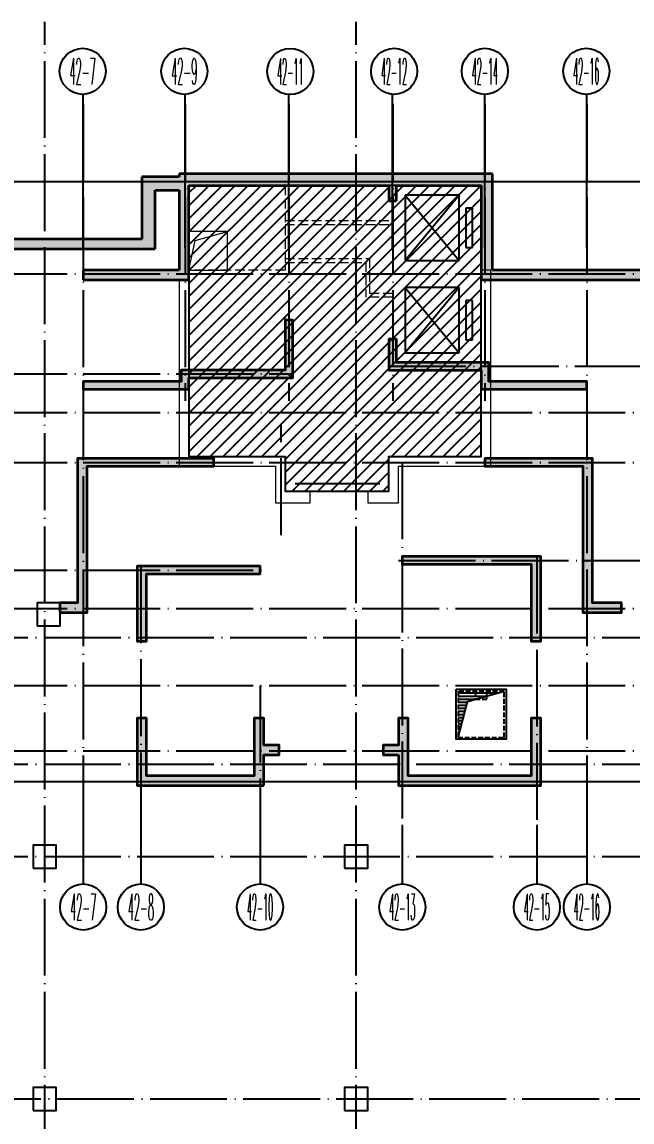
# Model space of a CAD drawing. Extents: x 115549 to 768939, y -502199 to 402497.
# Drawn here: x 411591 to 427458, y -336622 to -308022 of the extents above; entities that cross this region are included whole.
import ezdxf
from ezdxf.enums import TextEntityAlignment as Align

# ---------------------------------------------------------------- set-up
doc = ezdxf.new("R2010")
doc.units = 0
doc.header["$LTSCALE"] = 1000
doc.header["$MEASUREMENT"] = 0
for name, pattern in [('__DASH', [0.35, 0.25, -0.1]), ('DASH', [0.35, 0.25, -0.1]), ('DOTE', [2.4200000000000004, 2, -0.2, 0.02, -0.2])]:
    doc.linetypes.add(name, pattern=pattern)
for name, color, linetype, lineweight in [('_0', 7, 'Continuous', 9), ('renWALL', 8, 'Continuous', 9), ('主楼剪力墙', 212, 'Continuous', 5), ('砼墙', 3, 'Continuous', 35)]:
    doc.layers.add(name, color=color, linetype=linetype, lineweight=lineweight)
for name, color, linetype in [('AXIS', 3, 'Continuous'), ('AXIS_TEXT', 7, 'Continuous'), ('COLUMN', 9, 'Continuous'), ('DOTE', 16, 'DOTE'), ('EVTR', 2, 'Continuous'), ('给水', 32, 'Continuous')]:
    doc.layers.add(name, color=color, linetype=linetype)
doc.styles.add('_TCH_AXIS', font='COMPLEX', dxfattribs={"bigfont": 'GBCBIG'})
doc.styles.add('COMPLEX', font='COMPLEX')

# ---------------------------------------------------------------- blocks, each defined once
blk = doc.blocks.new('qiangzh3333')
at = {"layer": 'COLUMN', "color": 8}
for points in [[(503216601.054472, 3697180796.116467), (503217201.054472, 3697180796.116467), (503217201.054472, 3697181396.116467), (503216601.054472, 3697181396.116467)], [(503216501.038847, 3697174496.178967), (503217101.038847, 3697174496.178967), (503217101.038847, 3697175096.178967), (503216501.038847, 3697175096.178967)], [(503224601.038847, 3697174496.178967), (503225201.038847, 3697174496.178967), (503225201.038847, 3697175096.178967), (503224601.038847, 3697175096.178967)], [(503216501.038847, 3697168196.178967), (503217101.038847, 3697168196.178967), (503217101.038847, 3697168796.178967), (503216501.038847, 3697168796.178967)], [(503224601.038847, 3697168196.178967), (503225201.038847, 3697168196.178967), (503225201.038847, 3697168796.178967), (503224601.038847, 3697168796.178967)]]:
    blk.add_lwpolyline(points, close=True, dxfattribs=at)
at = {"layer": 'renWALL', "color": 8}
blk.add_lwpolyline([(503228150.9906279, 3697190046.12002), (503228150.9906279, 3697190046.12002), (503228150.9906279, 3697190046.12002), (503228150.9906279, 3697190046.12002), (503228150.9906279, 3697190046.12002), (503228150.9906279, 3697190046.12002), (503228150.9906282, 3697186646.120022), (503228150.9905971, 3697185196.117686), (503225750.9905192, 3697185196.118511), (503225750.9905191, 3697184296.118503), (503225200.9906276, 3697184296.118659), (503225200.9905419, 3697183996.118659), (503226000.9905191, 3697183996.118431), (503226000.9905192, 3697184946.118425), (503228400.9905918, 3697184946.1176), (503228400.9906282, 3697186646.120017), (503228400.9906279, 3697190046.12002), (503228150.9906279, 3697190046.12002)], dxfattribs=at)
blk.add_lwpolyline([(503222800.9906276, 3697184946.119525), (503222800.9906276, 3697183996.119345), (503223700.9905419, 3697183996.119088), (503223700.9906276, 3697184296.119088), (503223050.9906276, 3697184296.119274), (503223050.9906276, 3697185196.11944), (503220550.9906276, 3697185196.120299), (503220550.9906278, 3697189796.116467), (503220300.9906278, 3697189796.116467), (503220300.9906276, 3697184946.120385)], close=True, dxfattribs=at)
blk = doc.blocks.new('zhuloujlqtiangchong')
at = {"layer": '主楼剪力墙'}
h = blk.add_hatch(color=253, dxfattribs=at)
h.dxf.hatch_style = 1
h.paths.add_polyline_path([(830722.2364265919, 662450.9228439331), (830472.2364265919, 662450.9228439331), (830472.2364265919, 661800.9228439331), (831872.2364265919, 661800.9228439331), (832222.2364265919, 661800.9228439331), (832222.2364265919, 662050.9228439331), (831872.2364265919, 662050.9228439331), (830722.2364265919, 662050.9228439331)], flags=17)
h.paths.add_polyline_path([(835472.2364265919, 656750.9228439331), (835472.2364265919, 657000.9228439331), (835072.2364265919, 657000.9228439331), (835072.2364265919, 658500.9228439331), (834872.2364265919, 658500.9228439331), (834872.2364265919, 656750.9228439331)], flags=17)
h.paths.add_polyline_path([(840522.2364265919, 656850.9228439331), (840522.2364265919, 657350.9228439331), (840522.2364265919, 657750.9228439331), (843472.2364265919, 657750.9228439331), (843472.2364265919, 657950.9228439331), (840272.2364265919, 657950.9228439331), (840272.2364265919, 657350.9228439331), (840272.2364265919, 656850.9228439331), (840272.2364265919, 656000.9228439331), (840522.2364265919, 656000.9228439331)], flags=17)
h.paths.add_polyline_path([(843572.2364265919, 652250.9228439331), (843572.2364265919, 653050.9228439331), (843972.2364265919, 653050.9228439331), (843972.2364265919, 653300.9228439331), (843572.2364265919, 653300.9228439331), (843572.2364265919, 654000.9228439331), (843322.2364265919, 654000.9228439331), (843322.2364265919, 653150.9228439331), (843322.2364265919, 652500.9228439331), (842972.2364265919, 652500.9228439331), (840872.2364265919, 652500.9228439331), (840522.2364265919, 652500.9228439331), (840522.2364265919, 654000.9228439331), (840272.2364265919, 654000.9228439331), (840272.2364265919, 652250.9228439331), (840872.2364265919, 652250.9228439331), (842972.2364265919, 652250.9228439331)])
h.paths.add_polyline_path([(852122.2364265919, 660150.9228439331), (852122.2364265919, 660750.9228439331), (849322.2364265919, 660750.9228439331), (849322.2364265919, 660550.9228439331), (851872.2364265919, 660550.9228439331), (851872.2364265919, 660150.9228439331), (851872.2364265919, 658500.9228439331), (851872.2364265919, 658100.9228439331), (851872.2364265919, 656750.9228439331), (852872.2364265919, 656750.9228439331), (852872.2364265919, 657000.9228439331), (852122.2364265919, 657000.9228439331), (852122.2364265919, 658100.9228439331), (852122.2364265919, 658500.9228439331)], flags=17)
h.paths.add_polyline_path([(847072.2364265919, 653050.9228439331), (847072.2364265919, 652250.9228439331), (847672.2364265919, 652250.9228439331), (850172.2364265919, 652250.9228439331), (850772.2364265919, 652250.9228439331), (850772.2364265919, 654000.9228439331), (850522.2364265919, 654000.9228439331), (850522.2364265919, 652500.9228439331), (850172.2364265919, 652500.9228439331), (847672.2364265919, 652500.9228439331), (847322.2364265919, 652500.9228439331), (847322.2364265919, 653150.9228439331), (847322.2364265919, 654000.9228439331), (847072.2364265919, 654000.9228439331), (847072.2364265919, 653300.9228439331), (846672.2364265919, 653300.9228439331), (846672.2364265919, 653050.9228439331)])
h.paths.add_polyline_path([(850772.2364265919, 657600.9228439331), (850772.2364265919, 658200.9228439331), (849072.2364265919, 658200.9228439331), (847172.2364265919, 658200.9228439331), (847172.2364265919, 658000.9228439331), (849072.2364265919, 658000.9228439331), (850522.2364265919, 658000.9228439331), (850522.2364265919, 657600.9228439331), (850522.2364265919, 656850.9228439331), (850522.2364265919, 656000.9228439331), (850772.2364265919, 656000.9228439331), (850772.2364265919, 656850.9228439331)], flags=17)
h.paths.add_polyline_path([(851972.2364265919, 662550.9228439331), (851972.2364265919, 662750.9228439331), (849422.2364265919, 662750.9228439331), (849422.2364265919, 663250.9228439331), (847022.2364265919, 663250.9228439331), (847022.2364265919, 663850.9228439331), (846822.2364265919, 663850.9228439331), (846822.2364265919, 663050.9228439331), (849222.2364265919, 663050.9228439331), (849222.2364265919, 662550.9228439331)], flags=17)
h.paths.add_polyline_path([(841622.2364265919, 662850.9228439331), (844322.2364265919, 662850.9228439331), (844322.2364265919, 664350.9228439331), (844122.2364265919, 664350.9228439331), (844122.2364265919, 663050.9228439331), (841422.2364265919, 663050.9228439331), (841422.2364265919, 662750.9228439331), (838872.2364265919, 662750.9228439331), (838872.2364265919, 662550.9228439331), (841622.2364265919, 662550.9228439331)], flags=17)
h.paths.add_polyline_path([(855972.2364265919, 656750.9228439331), (855972.2364265919, 658500.9228439331), (855772.2364265919, 658500.9228439331), (855772.2364265919, 657000.9228439331), (855372.2364265919, 657000.9228439331), (855372.2364265919, 656750.9228439331)], flags=17)
h.paths.add_polyline_path([(858972.2364265919, 661800.9228439331), (860372.2364265919, 661800.9228439331), (860372.2364265919, 662450.9228439331), (860122.2364265919, 662450.9228439331), (860122.2364265919, 662050.9228439331), (858972.2364265919, 662050.9228439331), (858622.2364265919, 662050.9228439331), (858622.2364265919, 661800.9228439331)], flags=17)
h.paths.add_polyline_path([(838272.2364265919, 656750.9228439331), (838272.2364265919, 657000.9228439331), (838722.2364265919, 657000.9228439331), (838722.2364265919, 657850.9228439331), (838722.2364265919, 658500.9228439331), (838722.2364265919, 660150.9228439331), (838722.2364265919, 660750.9228439331), (841522.2364265919, 660750.9228439331), (842272.2364265919, 660750.9228439331), (842272.2364265919, 660550.9228439331), (841522.2364265919, 660550.9228439331), (838972.2364265919, 660550.9228439331), (838972.2364265919, 660150.9228439331), (838972.2364265919, 658500.9228439331), (838972.2364265919, 657850.9228439331), (838972.2364265919, 656750.9228439331)], flags=17)
h.paths.add_polyline_path([(829472.2208015919, 655550.9228439331), (829472.2208015919, 655800.9228439331), (828772.2364265919, 655800.9228439331), (828422.2364265919, 655800.9228439331), (828422.2364265919, 655900.5947189331), (828422.2364265919, 657700.9228439331), (828422.2364265919, 659550.9228439331), (828422.2364265919, 659900.9228439331), (828422.2364265919, 661800.9228439331), (828772.2364265919, 661800.9228439331), (829822.2364265919, 661800.9228439331), (829822.2364265919, 665300.9228439331), (830472.2364265919, 665300.9228439331), (830472.2364265919, 663500.9228439331), (830722.2364265919, 663500.9228439331), (830722.2364265919, 665400.9228439331), (831472.2364265919, 665400.9228439331), (833872.2364265919, 665400.9228439331), (835672.2364265919, 665400.9228439331), (835672.2364265919, 662050.9228439331), (835272.2364265919, 662050.9228439331), (835272.2364265919, 661800.9228439331), (835922.2364265919, 661800.9228439331), (835922.2364265919, 665400.9228439331), (836272.2364265919, 665400.9228439331), (836272.2364265919, 665650.9228439331), (835922.2364265919, 665650.9228439331), (835922.2364265919, 666200.9228439331), (838872.2364265919, 666200.9228439331), (840747.2364265919, 666200.9228439331), (840747.2364265919, 667725.9228439331), (841372.2364265919, 667725.9228439331), (841372.2364265919, 666330.9228439331), (841372.2364265919, 665650.9228439331), (841022.2364265919, 665650.9228439331), (840622.2364265919, 665650.9228439331), (838872.2364265919, 665650.9228439331), (838872.2364265919, 665400.9228439331), (840622.2364265919, 665400.9228439331), (841022.2364265919, 665400.9228439331), (841622.2364265919, 665400.9228439331), (841622.2364265919, 666330.9228439331), (841622.2364265919, 667850.9228439331), (842122.2364265919, 667850.9228439331), (844222.2364265919, 667850.9228439331), (846822.2364265919, 667850.9228439331), (846822.2364265919, 667450.9228439331), (847022.2364265919, 667450.9228439331), (847022.2364265919, 667850.9228439331), (849222.2364265919, 667850.9228439331), (849222.2364265919, 665400.9228439331), (849822.2364265919, 665400.9228439331), (851972.2364265919, 665400.9228439331), (854572.2364265919, 665400.9228439331), (854922.2364265919, 665400.9228439331), (854922.2364265919, 661800.9228439331), (855572.2364265919, 661800.9228439331), (855572.2364265919, 662050.9228439331), (855172.2364265919, 662050.9228439331), (855172.2364265919, 665400.9228439331), (856972.2364265919, 665400.9228439331), (859372.2364265919, 665400.9228439331), (860122.2364265919, 665400.9228439331), (860122.2364265919, 663500.9228439331), (860372.2364265919, 663500.9228439331), (860372.2364265919, 665300.9228439331), (861172.1740101576, 665300.926337719), (861172.1740101576, 661800.926337719), (862072.2364265919, 661800.9228439331), (862422.2364265919, 661800.9228439331), (862422.2364265919, 655800.9228439331), (859472.2364265919, 655800.9228439331), (859122.2364265919, 655800.9228439331), (859122.2364265919, 656850.9228439331), (859122.2364265919, 657700.9228439331), (858872.2364265919, 657700.9228439331), (858872.2364265919, 657000.9228439331), (858472.2364265919, 657000.9228439331), (858472.2364265919, 656750.9228439331), (858872.2364265919, 656750.9228439331), (858872.2364265919, 655550.9228439331), (859472.2364265919, 655550.9228439331), (862672.2364265919, 655550.9228439331), (862672.2364265919, 662050.9228439331), (862072.2364265919, 662050.9228439331), (861522.1740101576, 662050.926337719), (861522.1740101576, 665650.926337719), (860272.2364265919, 665650.9228439331), (859372.2364265919, 665650.9228439331), (856972.2364265919, 665650.9228439331), (855072.2364265919, 665650.9228439331), (854572.2364265919, 665650.9228439331), (851972.2364265919, 665650.9228439331), (849822.2364265919, 665650.9228439331), (849522.2364265919, 665650.9228439331), (849522.2364265919, 668150.9228439331), (846922.2364265919, 668150.9228439331), (844222.2364265919, 668150.9228439331), (842122.2364265919, 668150.9228439331), (841372.2364265919, 668150.9228439331), (841372.2364265919, 668075.9228439331), (840397.2364265919, 668075.9228439331), (840397.2364265919, 666450.9228439331), (838872.2364265919, 666450.9228439331), (835672.2364265919, 666450.9228439331), (835672.2364265919, 665650.9228439331), (833872.2364265919, 665650.9228439331), (831472.2364265919, 665650.9228439331), (830572.2364265919, 665650.9228439331), (829472.2364265919, 665650.9228439331), (829472.2364265919, 662050.9228439331), (828772.2364265919, 662050.9228439331), (828172.2364265919, 662050.9228439331), (828172.2364265919, 659900.9228439331), (828172.2364265919, 659550.9228439331), (828172.2364265919, 657700.9228439331), (828172.2364265919, 655550.9228439331), (828772.2364265919, 655550.9228439331)])
h.paths.add_polyline_path([(830072.2208015919, 655550.9228439331), (830072.2208015919, 655800.9228439331), (831372.2364265919, 655800.9228439331), (831722.2364265919, 655800.9228439331), (831722.2364265919, 656850.9228439331), (831722.2364265919, 657700.9228439331), (831972.2364265919, 657700.9228439331), (831972.2364265919, 657000.9228439331), (832372.2364265919, 657000.9228439331), (832372.2364265919, 656750.9228439331), (831972.2364265919, 656750.9228439331), (831972.2364265919, 655550.9228439331), (831372.2364265919, 655550.9228439331)], flags=17)
edge = h.paths.add_edge_path(flags=17)
edge.add_line((862672.2364265919, 657700.9228439331), (862672.2364265919, 657900.9228439331))
edge.add_line((862422.2364265919, 658200.9228439331), (862422.2364265919, 657700.9228439331))
blk = doc.blocks.new('_AXISO')
blk.add_circle((0, 0), 0.5)
at = {"layer": 'AXIS_TEXT', "style": 'COMPLEX', "width": 1.041666666666667}
blk.add_attdef('A', text='', height=0.56, dxfattribs=at).set_placement((-0.25, -0.28), (0.25, -0.28), align=Align.FIT)
blk = doc.blocks.new('42-9')
at = {"layer": 'AXIS'}
for p, q in [((2427122.827605369, -955688.058522662), (2427122.829259316, -951688.058522662)), ((2429772.827609337, -955678.9197563303), (2429772.829259505, -951688.05852266)), ((2432472.827605823, -955688.0646422744), (2432472.82925977, -951688.0646422744)), ((2435172.83000287, -955688.0585226486), (2435172.831656817, -951688.0585226486)), ((2437568.567637947, -955687.9426946742), (2437568.564459861, -951688.0433653758)), ((2440222.829037777, -955688.0675850258), (2440222.82925917, -951688.0585226519))]:
    blk.add_line(p, q, dxfattribs=at)
ref = blk.add_blockref('_AXISO', (2427110.631876276, -951088.1784027765), dxfattribs=dict(at, xscale=1200, yscale=1200, zscale=1200))
ref.add_attrib('A', '42-7', dxfattribs={"layer": 'AXIS_TEXT', "height": 678.8225099390856, "style": '_TCH_AXIS', "width": 0.2592592592591698}).set_placement((2426771.220621306, -951427.5896577459), (2427450.043131245, -951427.5896577459), align=Align.FIT)
ref = blk.add_blockref('_AXISO', (2429755.646396801, -951088.304615437), dxfattribs=dict(at, xscale=1200, yscale=1200, zscale=1200))
ref.add_attrib('A', '42-9', dxfattribs={"layer": 'AXIS_TEXT', "height": 678.8225099390856, "style": '_TCH_AXIS', "width": 0.2592592592591696}).set_placement((2429416.235141832, -951427.7158704065), (2430095.057651771, -951427.7158704065), align=Align.FIT)
ref = blk.add_blockref('_AXISO', (2432511.518208527, -951091.9740868298), dxfattribs=dict(at, xscale=1200, yscale=1200, zscale=1200))
ref.add_attrib('A', '42-11', dxfattribs={"layer": 'AXIS_TEXT', "height": 678.8225099390856, "style": '_TCH_AXIS', "width": 0.230769230769151}).set_placement((2432172.106953558, -951431.3853417992), (2432850.929463496, -951431.3853417992), align=Align.FIT)
ref = blk.add_blockref('_AXISO', (2435210.64873384, -951088.1753429968), dxfattribs=dict(at, xscale=1200, yscale=1200, zscale=1200))
ref.add_attrib('A', '42-12', dxfattribs={"layer": 'AXIS_TEXT', "height": 678.8225099390856, "style": '_TCH_AXIS', "width": 0.2187499999999244}).set_placement((2434871.237478871, -951427.5865979663), (2435550.05998881, -951427.5865979663), align=Align.FIT)
ref = blk.add_blockref('_AXISO', (2437572.829258104, -951088.058522654), dxfattribs=dict(at, xscale=1200, yscale=1200, zscale=1200))
ref.add_attrib('A', '42-14', dxfattribs={"layer": 'AXIS_TEXT', "height": 678.8225099390856, "style": '_TCH_AXIS', "width": 0.2142857142856403}).set_placement((2437233.418003134, -951427.4697776234), (2437912.240513073, -951427.4697776234), align=Align.FIT)
ref = blk.add_blockref('_AXISO', (2440210.630446848, -951088.1825446548), dxfattribs=dict(at, xscale=1200, yscale=1200, zscale=1200))
ref.add_attrib('A', '42-16', dxfattribs={"layer": 'AXIS_TEXT', "height": 678.8225099390856, "style": '_TCH_AXIS', "width": 0.2187499999999244}).set_placement((2439871.219191878, -951427.5937996242), (2440550.041701817, -951427.5937996242), align=Align.FIT)
blk = doc.blocks.new('kengyi')
at = {"layer": '给水'}
for p, q in [((2970149.975596845, 735418.3133392334), (2971184.345076382, 735418.3133392334)), ((2970149.975596845, 735338.9383392334), (2970896.980648756, 735338.9383392334)), ((2970149.975596845, 735259.5633392334), (2970609.61622113, 735259.5633392334)), ((2970149.975596845, 735180.1883392334), (2970393.226629138, 735180.1883392334)), ((2970149.975596845, 735100.8133392334), (2970372.150847256, 735100.8133392334)), ((2970149.975596845, 735021.4383392334), (2970351.075065315, 735021.4383392334)), ((2970149.975596845, 734942.0633392334), (2970329.999283433, 734942.0633392334)), ((2970149.975596845, 734862.6883392334), (2970308.923501551, 734862.6883392334)), ((2970149.975596845, 734783.3133392334), (2970287.847719669, 734783.3133392334)), ((2970149.975596845, 734703.9383392334), (2970266.771937788, 734703.9383392334)), ((2970149.975596845, 734624.5633392334), (2970245.696155846, 734624.5633392334)), ((2970149.975596845, 734545.1883392334), (2970224.620373964, 734545.1883392334)), ((2970149.975596845, 734465.8133392334), (2970203.544592083, 734465.8133392334)), ((2970149.975596845, 734386.4383392334), (2970182.468810201, 734386.4383392334))]:
    blk.add_line(p, q, dxfattribs=at)
blk.add_lwpolyline([(2970099.975596845, 735514.0633392334), (2971399.975596845, 735514.0633392334), (2971399.975596845, 734214.0633392334), (2970099.975596845, 734214.0633392334)], close=True, dxfattribs=at)
at = {"layer": '给水', "linetype": '__DASH', "ltscale": 0.5}
blk.add_lwpolyline([(2971349.975596845, 735464.0633392334), (2970149.975596845, 735464.0633392334), (2970149.975596845, 734264.0633392334), (2971349.975596845, 734264.0633392334)], close=True, dxfattribs=at)
at = {"layer": '给水'}
blk.add_lwpolyline([(2970149.975596845, 734264.0633392334), (2970398.844030321, 735201.3444328308), (2971349.975596845, 735464.0633392334)], dxfattribs=at)
at = {"layer": '给水', "linetype": '__DASH', "ltscale": 0.5}
blk.add_lwpolyline([(2970599.975596845, 735461.101129055), (2970599.975596845, 735261.101129055), (2970899.975596845, 735261.101129055), (2970899.975596845, 735461.101129055)], dxfattribs=at)
blk = doc.blocks.new('gangjinhunningtuqiang')
at = {"layer": '砼墙', "color": 8}
for p, q in [((842122.2364265919, 668150.9228439331), (841372.2364265919, 668150.9228439331)), ((841372.2364265919, 668150.9228439331), (841372.2364265919, 668075.9228439331)), ((844222.2364265919, 668150.9228439331), (842122.2364265919, 668150.9228439331)), ((846922.2364265919, 668150.9228439331), (844222.2364265919, 668150.9228439331)), ((849522.2364265919, 668150.9228439331), (846922.2364265919, 668150.9228439331)), ((849522.2364265919, 665650.9228439331), (849522.2364265919, 668150.9228439331)), ((841372.2364265919, 668075.9228439331), (840397.2364265919, 668075.9228439331)), ((840397.2364265919, 668075.9228439331), (840397.2364265919, 666450.9228439331)), ((841622.2364265919, 666330.9228439331), (841622.2364265919, 667850.9228439331)), ((841622.2364265919, 667850.9228439331), (842122.2364265919, 667850.9228439331)), ((842122.2364265919, 667850.9228439331), (844222.2364265919, 667850.9228439331)), ((844222.2364265919, 667850.9228439331), (846822.2364265919, 667850.9228439331)), ((846822.2364265919, 667850.9228439331), (846822.2364265919, 667450.9228439331)), ((847022.2364265919, 667450.9228439331), (847022.2364265919, 667850.9228439331)), ((847022.2364265919, 667850.9228439331), (849222.2364265919, 667850.9228439331)), ((849222.2364265919, 667850.9228439331), (849222.2364265919, 665400.9228439331)), ((840747.2364265919, 666200.9228439331), (840747.2364265919, 667725.9228439331)), ((840747.2364265919, 667725.9228439331), (841372.2364265919, 667725.9228439331)), ((841372.2364265919, 667725.9228439331), (841372.2364265919, 666330.9228439331)), ((846822.2364265919, 667450.9228439331), (847022.2364265919, 667450.9228439331)), ((838872.2364265919, 666450.9228439331), (835672.2364265919, 666450.9228439331)), ((840397.2364265919, 666450.9228439331), (838872.2364265919, 666450.9228439331)), ((835922.2364265919, 666200.9228439331), (838872.2364265919, 666200.9228439331)), ((838872.2364265919, 666200.9228439331), (840747.2364265919, 666200.9228439331)), ((841372.2364265919, 666330.9228439331), (841372.2364265919, 665650.9228439331)), ((841622.2364265919, 665400.9228439331), (841622.2364265919, 666330.9228439331)), ((840622.2364265919, 665650.9228439331), (838872.2364265919, 665650.9228439331)), ((838872.2364265919, 665650.9228439331), (838872.2364265919, 665400.9228439331)), ((841022.2364265919, 665650.9228439331), (840622.2364265919, 665650.9228439331)), ((841372.2364265919, 665650.9228439331), (841022.2364265919, 665650.9228439331)), ((849822.2364265919, 665650.9228439331), (849522.2364265919, 665650.9228439331)), ((851972.2364265919, 665650.9228439331), (849822.2364265919, 665650.9228439331)), ((854572.2364265919, 665650.9228439331), (851972.2364265919, 665650.9228439331)), ((838872.2364265919, 665400.9228439331), (840622.2364265919, 665400.9228439331)), ((840622.2364265919, 665400.9228439331), (841022.2364265919, 665400.9228439331)), ((841022.2364265919, 665400.9228439331), (841622.2364265919, 665400.9228439331)), ((849222.2364265919, 665400.9228439331), (849822.2364265919, 665400.9228439331)), ((849822.2364265919, 665400.9228439331), (851972.2364265919, 665400.9228439331)), ((851972.2364265919, 665400.9228439331), (854572.2364265919, 665400.9228439331)), ((838272.2364265919, 656750.9228439331), (838272.2364265919, 657000.9228439331))]:
    blk.add_line(p, q, dxfattribs=at)
for points in [[(841622.2364265919, 662850.9228439331), (844322.2364265919, 662850.9228439331), (844322.2364265919, 664350.9228439331), (844122.2364265919, 664350.9228439331), (844122.2364265919, 663050.9228439331), (841422.2364265919, 663050.9228439331), (841422.2364265919, 662750.9228439331), (838872.2364265919, 662750.9228439331), (838872.2364265919, 662550.9228439331), (841622.2364265919, 662550.9228439331)], [(851972.2364265919, 662550.9228439331), (851972.2364265919, 662750.9228439331), (849422.2364265919, 662750.9228439331), (849422.2364265919, 663250.9228439331), (847022.2364265919, 663250.9228439331), (847022.2364265919, 663850.9228439331), (846822.2364265919, 663850.9228439331), (846822.2364265919, 663050.9228439331), (849222.2364265919, 663050.9228439331), (849222.2364265919, 662550.9228439331)], [(852122.2364265919, 660150.9228439331), (852122.2364265919, 660750.9228439331), (849322.2364265919, 660750.9228439331), (849322.2364265919, 660550.9228439331), (851872.2364265919, 660550.9228439331), (851872.2364265919, 660150.9228439331), (851872.2364265919, 658500.9228439331), (851872.2364265919, 658100.9228439331), (851872.2364265919, 656750.9228439331), (852872.2364265919, 656750.9228439331), (852872.2364265919, 657000.9228439331), (852122.2364265919, 657000.9228439331), (852122.2364265919, 658100.9228439331), (852122.2364265919, 658500.9228439331)], [(850772.2364265919, 657600.9228439331), (850772.2364265919, 658200.9228439331), (849072.2364265919, 658200.9228439331), (847172.2364265919, 658200.9228439331), (847172.2364265919, 658000.9228439331), (849072.2364265919, 658000.9228439331), (850522.2364265919, 658000.9228439331), (850522.2364265919, 657600.9228439331), (850522.2364265919, 656850.9228439331), (850522.2364265919, 656000.9228439331), (850772.2364265919, 656000.9228439331), (850772.2364265919, 656850.9228439331)], [(840522.2364265919, 656850.9228439331), (840522.2364265919, 657350.9228439331), (840522.2364265919, 657750.9228439331), (843472.2364265919, 657750.9228439331), (843472.2364265919, 657950.9228439331), (840272.2364265919, 657950.9228439331), (840272.2364265919, 657350.9228439331), (840272.2364265919, 656850.9228439331), (840272.2364265919, 656000.9228439331), (840522.2364265919, 656000.9228439331)], [(843572.2364265919, 652250.9228439331), (843572.2364265919, 653050.9228439331), (843972.2364265919, 653050.9228439331), (843972.2364265919, 653300.9228439331), (843572.2364265919, 653300.9228439331), (843572.2364265919, 654000.9228439331), (843322.2364265919, 654000.9228439331), (843322.2364265919, 653150.9228439331), (843322.2364265919, 652500.9228439331), (842972.2364265919, 652500.9228439331), (840872.2364265919, 652500.9228439331), (840522.2364265919, 652500.9228439331), (840522.2364265919, 654000.9228439331), (840272.2364265919, 654000.9228439331), (840272.2364265919, 652250.9228439331), (840872.2364265919, 652250.9228439331), (842972.2364265919, 652250.9228439331)], [(847072.2364265919, 653050.9228439331), (847072.2364265919, 652250.9228439331), (847672.2364265919, 652250.9228439331), (850172.2364265919, 652250.9228439331), (850772.2364265919, 652250.9228439331), (850772.2364265919, 654000.9228439331), (850522.2364265919, 654000.9228439331), (850522.2364265919, 652500.9228439331), (850172.2364265919, 652500.9228439331), (847672.2364265919, 652500.9228439331), (847322.2364265919, 652500.9228439331), (847322.2364265919, 653150.9228439331), (847322.2364265919, 654000.9228439331), (847072.2364265919, 654000.9228439331), (847072.2364265919, 653300.9228439331), (846672.2364265919, 653300.9228439331), (846672.2364265919, 653050.9228439331)]]:
    blk.add_lwpolyline(points, close=True, dxfattribs=at)
blk.add_lwpolyline([(838272.2364265919, 656750.9228439331), (838972.2364265919, 656750.9228439331), (838972.2364265919, 657850.9228439331), (838972.2364265919, 658500.9228439331), (838972.2364265919, 660150.9228439331), (838972.2364265919, 660550.9228439331), (841522.2364265919, 660550.9228439331), (842272.2364265919, 660550.9228439331), (842272.2364265919, 660750.9228439331), (841522.2364265919, 660750.9228439331), (838722.2364265919, 660750.9228439331), (838722.2364265919, 660150.9228439331), (838722.2364265919, 658500.9228439331), (838722.2364265919, 657850.9228439331), (838722.2364265919, 657000.9228439331), (838272.2364265919, 657000.9228439331)], dxfattribs=at)
blk = doc.blocks.new('saaaa')
at = {"layer": 'COLUMN', "color": 8}
for p, q in [((504884889.8604043, 3696242193.253699), (504884289.8604043, 3696242193.253699)), ((504884289.8604043, 3696242193.253699), (504884289.8604043, 3696241593.253699)), ((504884889.8604043, 3696241593.253699), (504884889.8604043, 3696242193.253699)), ((504884289.8604043, 3696241593.253699), (504884889.8604043, 3696241593.253699)), ((504884789.8447793, 3696235893.316199), (504884189.8447793, 3696235893.316199)), ((504884189.8447793, 3696235893.316199), (504884189.8447793, 3696235293.316199)), ((504884789.8447793, 3696235293.316199), (504884789.8447793, 3696235893.316199)), ((504892889.8447793, 3696235893.316199), (504892289.8447793, 3696235893.316199)), ((504892289.8447793, 3696235893.316199), (504892289.8447793, 3696235293.316199)), ((504892889.8447793, 3696235293.316199), (504892889.8447793, 3696235893.316199)), ((504884189.8447793, 3696235293.316199), (504884789.8447793, 3696235293.316199)), ((504892289.8447793, 3696235293.316199), (504892889.8447793, 3696235293.316199)), ((504884789.8447793, 3696229593.316199), (504884189.8447793, 3696229593.316199)), ((504884189.8447793, 3696229593.316199), (504884189.8447793, 3696228993.316199)), ((504884789.8447793, 3696228993.316199), (504884789.8447793, 3696229593.316199)), ((504892889.8447793, 3696229593.316199), (504892289.8447793, 3696229593.316199)), ((504892289.8447793, 3696229593.316199), (504892289.8447793, 3696228993.316199)), ((504892889.8447793, 3696228993.316199), (504892889.8447793, 3696229593.316199)), ((504884189.8447793, 3696228993.316199), (504884789.8447793, 3696228993.316199)), ((504892289.8447793, 3696228993.316199), (504892889.8447793, 3696228993.316199))]:
    blk.add_line(p, q, dxfattribs=at)
at = {"layer": 'renWALL', "color": 8}
for p, q in [((504895839.7965602, 3696250843.257252), (504895839.7965602, 3696250843.257252)), ((504895839.7965602, 3696250843.257252), (504895839.7965602, 3696250843.257252)), ((504895839.7965602, 3696250843.257252), (504895839.7965602, 3696250843.257252)), ((504895839.7965602, 3696250843.257252), (504895839.7965602, 3696250843.257252)), ((504895839.7965602, 3696250843.257252), (504895839.7965602, 3696250843.257252)), ((504895839.7965602, 3696250843.257252), (504895839.7965605, 3696247443.257254)), ((504896089.7965602, 3696250843.257252), (504895839.7965602, 3696250843.257252)), ((504896089.7965605, 3696247443.257248), (504896089.7965602, 3696250843.257252)), ((504888239.7965601, 3696250593.253699), (504887989.7965601, 3696250593.253699)), ((504887989.7965601, 3696250593.253699), (504887989.7965599, 3696245743.257617)), ((504888239.7965599, 3696245993.257531), (504888239.7965601, 3696250593.253699)), ((504895839.7965605, 3696247443.257254), (504895839.7965294, 3696245993.254918)), ((504896089.796524, 3696245743.254832), (504896089.7965605, 3696247443.257248)), ((504890739.7965599, 3696245993.256671), (504888239.7965599, 3696245993.257531)), ((504890739.7965599, 3696245093.256505), (504890739.7965599, 3696245993.256671)), ((504895839.7965294, 3696245993.254918), (504893439.7964514, 3696245993.255743)), ((504893439.7964514, 3696245993.255743), (504893439.7964514, 3696245093.255734)), ((504887989.7965599, 3696245743.257617), (504890489.7965599, 3696245743.256757)), ((504890489.7965599, 3696245743.256757), (504890489.7965599, 3696244793.256577)), ((504893689.7964514, 3696244793.255663), (504893689.7964514, 3696245743.255657)), ((504893689.7964514, 3696245743.255657), (504896089.796524, 3696245743.254832)), ((504891389.7965599, 3696245093.25632), (504890739.7965599, 3696245093.256505)), ((504891389.7964742, 3696244793.25632), (504891389.7965599, 3696245093.25632)), ((504892889.7965599, 3696245093.255891), (504892889.7964742, 3696244793.255891)), ((504893439.7964514, 3696245093.255734), (504892889.7965599, 3696245093.255891)), ((504890489.7965599, 3696244793.256577), (504891389.7964742, 3696244793.25632)), ((504892889.7964742, 3696244793.255891), (504893689.7964514, 3696244793.255663))]:
    blk.add_line(p, q, dxfattribs=at)
blk = doc.blocks.new('42-1')
at = {"layer": 'AXIS'}
for p, q in [((2427122.829259336, -975813.9992090865), (2427122.829259334, -977352.2981858525)), ((2428622.778423018, -975813.9992090852), (2428622.778423016, -977352.2981858512)), ((2431723.04816672, -975813.9992090891), (2431723.048166718, -977352.298185855)), ((2435422.837530526, -975813.9992090656), (2435422.837530524, -977352.2981858315)), ((2438922.775737702, -975813.9992090629), (2438922.775737701, -977352.2981858286)), ((2440222.829259193, -975813.999209064), (2440222.829259191, -977352.2981858297))]:
    blk.add_line(p, q, dxfattribs=at)
ref = blk.add_blockref('_AXISO', (2427122.829259334, -977952.2981858522), dxfattribs=dict(at, xscale=1200, yscale=1200, zscale=1200))
ref.add_attrib('A', '42-7', dxfattribs={"layer": 'AXIS_TEXT', "height": 678.8225099390856, "style": '_TCH_AXIS', "width": 0.2592592592591698}).set_placement((2426783.418004364, -978291.7094408217), (2427462.240514303, -978291.7094408217), align=Align.FIT)
ref = blk.add_blockref('_AXISO', (2428622.778423016, -977952.298185851), dxfattribs=dict(at, xscale=1200, yscale=1200, zscale=1200))
ref.add_attrib('A', '42-8', dxfattribs={"layer": 'AXIS_TEXT', "height": 678.8225099390856, "style": '_TCH_AXIS', "width": 0.2592592592591697}).set_placement((2428283.367168047, -978291.7094408204), (2428962.189677986, -978291.7094408204), align=Align.FIT)
ref = blk.add_blockref('_AXISO', (2431723.048166717, -977952.298185855), dxfattribs=dict(at, xscale=1200, yscale=1200, zscale=1200))
ref.add_attrib('A', '42-10', dxfattribs={"layer": 'AXIS_TEXT', "height": 678.8225099390856, "style": '_TCH_AXIS', "width": 0.2187499999999244}).set_placement((2431383.636911748, -978291.7094408245), (2432062.459421686, -978291.7094408245), align=Align.FIT)
ref = blk.add_blockref('_AXISO', (2435422.837530523, -977952.2981858315), dxfattribs=dict(at, xscale=1200, yscale=1200, zscale=1200))
ref.add_attrib('A', '42-13', dxfattribs={"layer": 'AXIS_TEXT', "height": 678.8225099390856, "style": '_TCH_AXIS', "width": 0.2187499999999244}).set_placement((2435083.426275554, -978291.709440801), (2435762.248785492, -978291.709440801), align=Align.FIT)
ref = blk.add_blockref('_AXISO', (2438922.775737701, -977952.2981858286), dxfattribs=dict(at, xscale=1200, yscale=1200, zscale=1200))
ref.add_attrib('A', '42-15', dxfattribs={"layer": 'AXIS_TEXT', "height": 678.8225099390856, "style": '_TCH_AXIS', "width": 0.2187499999999244}).set_placement((2438583.364482731, -978291.709440798), (2439262.18699267, -978291.709440798), align=Align.FIT)
ref = blk.add_blockref('_AXISO', (2440222.82925919, -977952.2981858297), dxfattribs=dict(at, xscale=1200, yscale=1200, zscale=1200))
ref.add_attrib('A', '42-16', dxfattribs={"layer": 'AXIS_TEXT', "height": 678.8225099390856, "style": '_TCH_AXIS', "width": 0.2187499999999244}).set_placement((2439883.41800422, -978291.7094407991), (2440562.240514159, -978291.7094407991), align=Align.FIT)
blk = doc.blocks.new('42-11')
at = {"layer": 'DOTE', "color": 8}
for p, q in [((2427122.829259321, -955688.0585226623), (2427122.829259335, -975454.8877312297)), ((2429772.829259513, -955688.0585226165), (2429772.829259513, -963406.7127812922)), ((2432472.829258672, -955688.0585226144), (2432472.829258672, -963406.7127814188)), ((2435172.82925859, -955688.0585226032), (2435172.829258597, -963406.7127813983)), ((2437572.829258106, -955688.0585226013), (2437572.829258113, -963406.7127813257)), ((2440222.829259179, -955688.0585226518), (2440222.829259186, -975454.764831906)), ((2415022.82925894, -957706.7127812027), (2452322.829258746, -957706.7127812027)), ((2415022.829258945, -960106.7127812991), (2452322.829258751, -960106.7127812991)), ((2435072.829142159, -962506.71278165), (2452322.829258748, -962506.71278165)), ((2415022.829258942, -962706.7127813066), (2432572.829149922, -962706.7127813066)), ((2415022.82925894, -963706.7127812512), (2452322.829258746, -963706.7127812512)), ((2415022.829244948, -965006.7127724111), (2452322.829244754, -965006.7127724111)), ((2435422.837530516, -965006.7127799108), (2435422.837530523, -975454.8098636398)), ((2438922.775737697, -967456.7120438598), (2438922.775737702, -975454.7770285287)), ((2415023.048256434, -967806.7127811431), (2431822.829169212, -967806.7127811431)), ((2428622.778423013, -967706.7120264112), (2428622.778423018, -975454.8736592659)), ((2435322.829259126, -967556.7121030281), (2452323.048256144, -967556.7121030281)), ((2415022.82925894, -968806.7231693461), (2452322.829258746, -968806.7231693461)), ((2415022.82925894, -970806.7127812698), (2452322.829258746, -970806.7127812698)), ((2431723.048166709, -970806.7127812698), (2431723.048166713, -975454.9090916873)), ((2415022.82925894, -972506.712781281), (2452322.829258746, -972506.712781281)), ((2415022.82925894, -973306.7127814039), (2452322.829258746, -973306.7127814039))]:
    blk.add_line(p, q, dxfattribs=at)

msp = doc.modelspace()

# ---------------------------------------------------------------- hatches: boundary and pattern name
h = msp.add_hatch()
h.set_pattern_fill('ANSI31', color=256, scale=150)
h.set_pattern_definition([(45, (-1224357.668310355, -1071456.499396131), (-168.3798022700466, 168.3798022700466), [])])
h.paths.add_polyline_path([(415933.3196437249, -312271.880719469), (415933.3172199617, -319321.8768876056), (418433.2557993422, -319321.8768880825), (418433.2557993422, -320221.8779132824), (421133.2556908617, -320221.8786843281), (421133.2560002694, -319321.878675745), (423533.2557689438, -319321.8787267666), (423533.3196437249, -312271.880719469)])

# ---------------------------------------------------------------- linework, layer by layer
msp.add_lwpolyline([(415933.3196437249, -312271.880719469), (415933.3172199617, -319321.8768876056), (418433.2557993422, -319321.8768880825), (418433.2557993422, -320221.8779132824), (421133.2556908617, -320221.8786843281), (421133.2560002694, -319321.878675745), (423533.2557689438, -319321.8787267666), (423533.3196437249, -312271.880719469)], close=True)
at = {"linetype": 'DASH', "const_width": 50}
msp.add_lwpolyline([(420904.0581632147, -320026.3513539295), (418691.5767988453, -320026.3429663639)], dxfattribs=at)
at = {"layer": '_0'}
for p, q in [((415933.2557995806, -315671.8771670322), (415933.2557995806, -313591.8771670322)), ((415933.2557995806, -315671.8771670322), (415933.2557995806, -317071.8771670322)), ((418433.2557995806, -317071.8771670322), (418433.2557995806, -315671.8771670322)), ((415933.2557995806, -317071.8771670322), (418433.2557995806, -317071.8771670322))]:
    msp.add_line(p, q, dxfattribs=at)
at = {"layer": '_0', "color": 0, "linetype": '__DASH'}
for p in [(420533.2557994614, -314273.536922739), (421233.2557992826, -315171.8771665554)]:
    msp.add_line(p, (420533.2557991634, -315171.8771665554), dxfattribs=at)
msp.add_lwpolyline([(415933.2557997594, -312271.8771660785), (418433.2578358541, -312271.8771660785), (418433.2578358541, -314471.8772490482), (415933.2557997594, -314471.8772490482)], close=True, dxfattribs=at)
for points in [[(418433.2578358541, -313285.1928103428), (421233.2579876671, -313285.1939266186)], [(418433.2578772197, -313185.1928103428), (421233.2580290327, -313185.1939266186)], [(418433.2578358541, -314273.536085413), (420533.2557994614, -314273.536922739)], [(418433.2578772197, -314173.536085413), (420633.255799521, -314173.5369627933), (420633.255799223, -315071.8771665554), (421233.2557992826, -315071.8771665554)]]:
    msp.add_lwpolyline(points, dxfattribs=at)
at = {"layer": '_0', "color": 0}
msp.add_lwpolyline([(415933.2557997594, -314471.8772490482), (416933.2557997594, -314471.8772490482), (416933.2557997594, -313471.8772490482), (415933.2557997594, -313471.8772490482)], close=True, dxfattribs=at)
msp.add_lwpolyline([(415933.2557997594, -314471.8772490482), (416091.6621923337, -313698.5507739048), (416933.2557997594, -313471.8772490482)], dxfattribs=at)
at = {"layer": 'DOTE', "color": 1}
for p, q in [((412183.3005161176, -422356.4703486423), (412183.3005161176, -308021.8283446293)), ((420283.3005161176, -422356.4703486423), (420283.3005161176, -308021.8283446293)), ((402583.255799819, -312171.8771665554), (436883.2557996998, -312171.8771665554)), ((225824.4360760937, -324021.818219469), (681174.4027883897, -324021.818219469)), ((225824.4360760937, -327321.818219469), (452683.2992716322, -327321.818219469)), ((402583.255799819, -327771.8771670322), (436883.2557996998, -327771.8771670322)), ((281483.3005161176, -329721.818219469), (452683.2992716322, -329721.818219469)), ((385883.3005161176, -336021.818219469), (452683.2992716322, -336021.818219469))]:
    msp.add_line(p, q, dxfattribs=at)
at = {"layer": 'DOTE'}
msp.add_line((418333.2557994018, -321363.4370658855), (418333.255799521, -318471.8796208362), dxfattribs=at)
at = {"layer": 'EVTR'}
for p, q in [((422958.2557988653, -312521.8771670322), (421558.2557989249, -312521.8771670322)), ((421558.2557989249, -312521.8771670322), (421558.2557989249, -314221.8771675091)), ((422958.2557988653, -312521.8771670322), (421558.2557989249, -314221.8771675091)), ((421558.2557989249, -312521.8771670322), (422958.2557989249, -314221.8771675091)), ((422958.2557989249, -314221.8771675091), (422958.2557988653, -312521.8771670322)), ((423308.2557988653, -312861.8771670322), (423133.2557988653, -312861.8771670322)), ((423133.2557988653, -312861.8771670322), (423133.2557988653, -313881.8771675091)), ((423308.2557988653, -313881.8771675091), (423308.2557988653, -312861.8771670322)), ((423133.2557988653, -313881.8771675091), (423308.2557988653, -313881.8771675091)), ((421558.2557989249, -314221.8771675091), (422958.2557989249, -314221.8771675091)), ((422958.255799223, -314921.8771665554), (421558.2557993422, -314921.8771665554)), ((421558.2557993422, -314921.8771665554), (421558.2557996998, -316621.8772299747)), ((422958.255799223, -314921.8771665554), (421558.2557996998, -316621.8772299747)), ((421558.2557993422, -314921.8771665554), (422958.255799521, -316621.8772299747)), ((422958.255799521, -316621.8772299747), (422958.255799223, -314921.8771665554)), ((423308.255799223, -315261.8771789531), (423133.2557992826, -315261.8771789531)), ((423133.2557992826, -315261.8771789531), (423133.2557994614, -316281.8772171001)), ((423308.2557994614, -316281.8772171001), (423308.255799223, -315261.8771789531)), ((423133.2557994614, -316281.8772171001), (423308.2557994614, -316281.8772171001)), ((421558.2557996998, -316621.8772299747), (422958.255799521, -316621.8772299747))]:
    msp.add_line(p, q, dxfattribs=at)

# ---------------------------------------------------------------- block references
for name, p in [('42-9', (-2013941.39214487, 641784.2191235562)), ('42-11', (-2013939.57345904, 645534.8356143971)), ('saaaa', (-504472306.5407606, -3696565314.398091))]:
    msp.add_blockref(name, p)
at = {"layer": 'DOTE', "color": 8}
msp.add_blockref('42-1', (-2013939.57345904, 646919.8798930187), dxfattribs=at)
at = {"layer": 'renWALL', "color": 8}
msp.add_blockref('qiangzh3333', (-502804617.7348283, -3697504517.997187), dxfattribs=at)
at = {"layer": '砼墙', "color": 3}
msp.add_blockref('zhuloujlqtiangchong', (-425688.9167828073, -980122.8035634022), dxfattribs=at)
at = {"layer": '砼墙'}
msp.add_blockref('gangjinhunningtuqiang', (-425688.9167828073, -980122.8035634022), dxfattribs=at)
at = {"layer": '给水'}
msp.add_blockref('kengyi', (-2547216.72011603, -1060885.940443323), dxfattribs=at)

doc.saveas('drawing.dxf')
